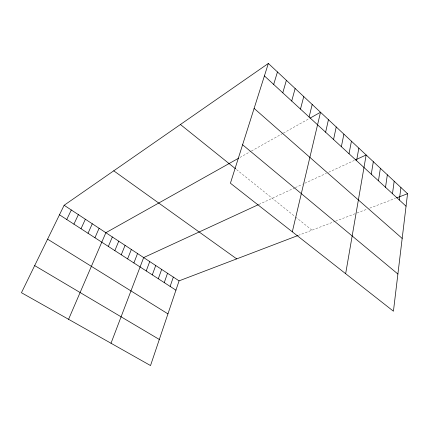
<?xml version="1.0" encoding="UTF-8"?>
<svg xmlns="http://www.w3.org/2000/svg" width="429" height="429" viewBox="0 0 429 429"><rect width="100%" height="100%" fill="white"/><g stroke="black" fill="none" stroke-linecap="round" stroke-linejoin="round"><path stroke-width="0.32" stroke-dasharray="2.15 1.61" d="M239.929 157.481L250.809 151.373M251.373 151.056L282.732 133.462M283.29 133.146L309.448 118.468M258.88 204.44L294.702 187.918M295.281 187.65L302.365 184.384M304.746 183.285L326.362 173.316M328.662 172.254L354.279 160.441M298.257 235.403L334.931 221.418M335.526 221.192L356.386 213.234M356.992 213.004L367.278 209.079M369.755 208.135L395.468 198.327M236.518 169.568L295.045 216.581M295.554 216.988L311.974 230.175"/><path stroke-width="0.64" d="M407.55 193.72L393.431 311.218L230.416 183.215L268.361 63.444L407.55 193.72L396.707 197.855M399.319 199.994L400.917 187.511M392.476 193.699L394.181 181.204M385.521 187.307L387.339 174.801M378.458 180.813L380.384 168.297M371.278 174.206L373.321 161.685M345.651 273.702L366.146 154.966L355.432 159.904M356.563 160.677L358.848 148.139M349.024 153.738L351.437 141.2M341.355 146.686L343.897 134.143M333.558 139.516L336.234 126.968M325.622 132.218L328.442 119.675M292.305 231.81L320.517 112.259L310.011 118.152M309.094 117.015L312.205 104.483M300.482 109.095L303.748 96.568M291.709 101.029L295.141 88.513M282.781 92.814L286.379 80.309M273.681 84.443L277.45 71.954M297.672 235.628L179.075 280.861L150.525 365.556L21.45 292.701L64.135 205.271L268.361 63.444M170.125 286.411L173.332 277.086M164.248 282.609L167.524 273.268M158.306 278.764L161.658 269.407M152.3 274.876L155.727 265.508M146.225 270.946L149.732 261.561M111.009 343.248L143.667 257.577L258.306 204.703M133.88 262.956L137.543 253.544M127.606 258.896L131.344 249.474M121.257 254.788L125.08 245.35M114.838 250.633L118.747 241.184M108.349 246.434L112.339 236.974M68.576 319.299L105.861 232.711L238.76 158.135M94.943 237.757L99.11 228.276M88.02 233.274L92.278 223.782M81.011 228.743L85.371 219.235M73.922 224.153L78.373 214.639M66.742 219.509L71.3 209.985M34.679 265.605L159.32 339.468M47.592 239.157L167.948 313.867M59.481 214.806L175.938 290.176M64.135 205.271L179.075 280.861M113.739 170.822L236.706 258.88M180.427 124.517L235.526 168.769M242.599 144.761L397.897 274.029M254.118 108.408L402.177 238.411M264.409 75.917L406.054 206.188"/></g></svg>
